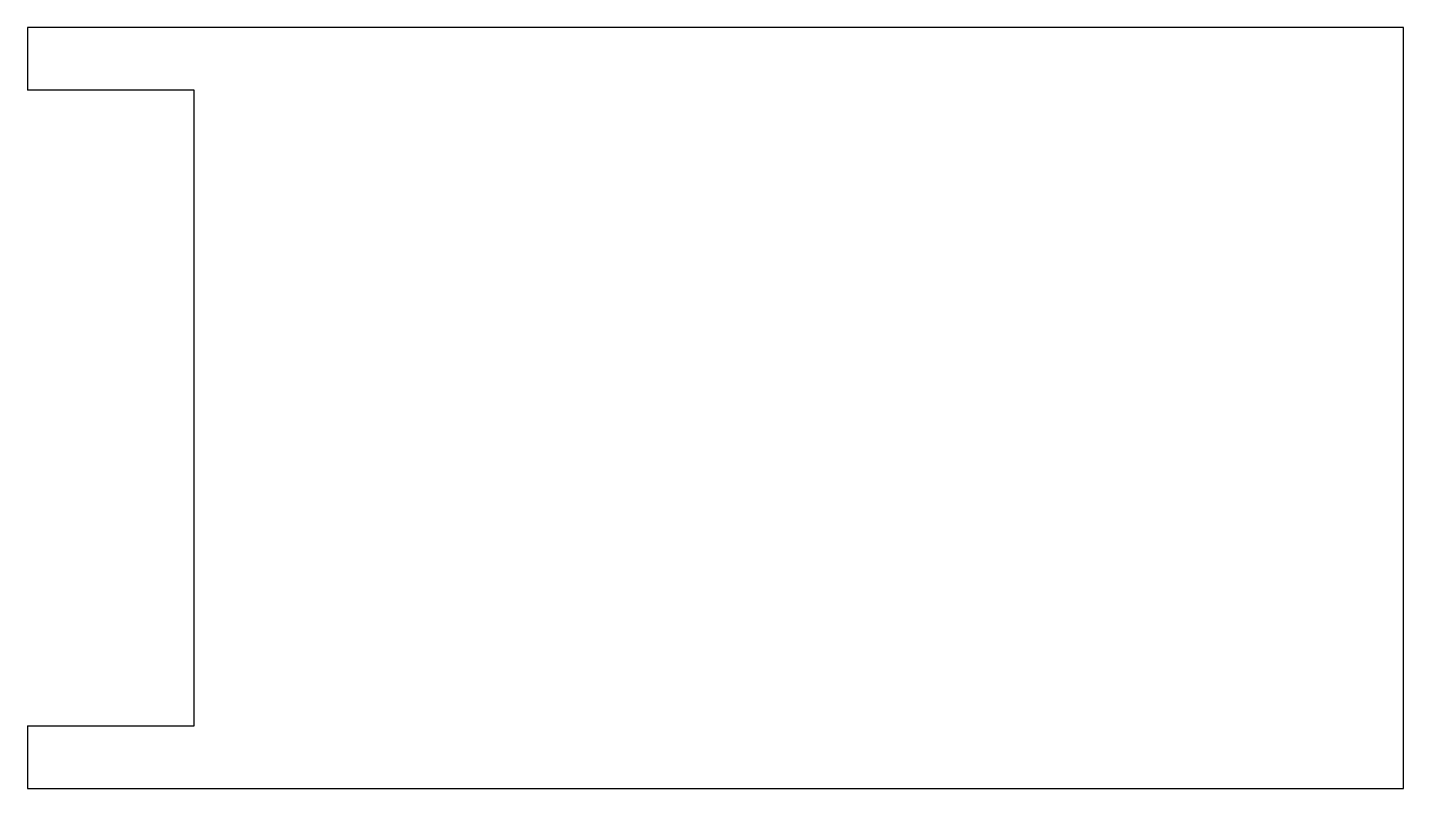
# Model space of a CAD drawing. Header units: millimetres. Extents: x 10 to 140, y 16 to 88.
import ezdxf

# ---------------------------------------------------------------- set-up
doc = ezdxf.new("R2010")
doc.units = ezdxf.units.MM
doc.layers.add('Body012', color=7, linetype='CONTINUOUS')

msp = doc.modelspace()

# ---------------------------------------------------------------- linework, layer by layer
at = {"layer": 'Body012'}
for p, q in [((10.111344, 87.916115, 2), (10.111344, 82.014862, 2)), ((139.936874, 87.916115, 2), (10.111344, 87.916115, 2)), ((10.111344, 87.916115, 3), (10.111344, 82.014862, 3)), ((139.936874, 87.916115, 3), (10.111344, 87.916115, 3)), ((10.111344, 87.916115, 2), (10.111344, 87.916115, 3)), ((139.936874, 87.916115, 2), (10.111344, 87.916115, 2)), ((139.936874, 87.916115, 3), (10.111344, 87.916115, 3)), ((10.111344, 87.916115, 2), (10.111344, 82.014862, 2)), ((10.111344, 87.916115, 3), (10.111344, 82.014862, 3)), ((10.111344, 87.916115, 2), (10.111344, 87.916115, 3)), ((139.936874, 87.916115, 2), (139.936874, 87.916115, 3)), ((139.936874, 16.087948, 2), (139.936874, 87.916115, 2)), ((139.936874, 16.087948, 3), (139.936874, 87.916115, 3)), ((139.936874, 16.087948, 2), (139.936874, 87.916115, 2)), ((139.936874, 16.087948, 3), (139.936874, 87.916115, 3)), ((139.936874, 87.916115, 2), (139.936874, 87.916115, 3)), ((25.824427, 82.014862, 2), (10.111344, 82.014862, 2)), ((25.824427, 82.014862, 3), (10.111344, 82.014862, 3)), ((25.824427, 82.014862, 3), (10.111344, 82.014862, 3)), ((10.111344, 82.014862, 2), (10.111344, 82.014862, 3)), ((25.824427, 82.014862, 2), (10.111344, 82.014862, 2)), ((10.111344, 82.014862, 2), (10.111344, 82.014862, 3)), ((25.824427, 22.014862, 2), (25.824427, 82.014862, 2)), ((25.824427, 22.014862, 3), (25.824427, 82.014862, 3)), ((25.824427, 22.014862, 3), (25.824427, 82.014862, 3)), ((25.824427, 82.014862, 3), (25.824427, 82.014862, 2)), ((25.824427, 22.014862, 2), (25.824427, 82.014862, 2)), ((25.824427, 82.014862, 3), (25.824427, 82.014862, 2)), ((10.111344, 22.014862, 2), (10.111344, 16.087948, 2)), ((10.111344, 22.014862, 3), (10.111344, 16.087948, 3)), ((10.111344, 22.014862, 3), (10.111344, 22.014862, 2)), ((10.111344, 22.014862, 2), (10.111344, 16.087948, 2)), ((10.111344, 22.014862, 2), (25.824427, 22.014862, 2)), ((10.111344, 22.014862, 3), (10.111344, 16.087948, 3)), ((10.111344, 22.014862, 3), (25.824427, 22.014862, 3)), ((10.111344, 22.014862, 3), (25.824427, 22.014862, 3)), ((10.111344, 22.014862, 2), (25.824427, 22.014862, 2)), ((10.111344, 22.014862, 3), (10.111344, 22.014862, 2)), ((25.824427, 22.014862, 3), (25.824427, 22.014862, 2)), ((25.824427, 22.014862, 3), (25.824427, 22.014862, 2)), ((10.111344, 16.087948, 2), (10.111344, 16.087948, 3)), ((10.111344, 16.087948, 2), (139.936874, 16.087948, 2)), ((10.111344, 16.087948, 3), (139.936874, 16.087948, 3)), ((10.111344, 16.087948, 2), (10.111344, 16.087948, 3)), ((10.111344, 16.087948, 2), (139.936874, 16.087948, 2)), ((10.111344, 16.087948, 3), (139.936874, 16.087948, 3)), ((139.936874, 16.087948, 2), (139.936874, 16.087948, 3)), ((139.936874, 16.087948, 2), (139.936874, 16.087948, 3))]:
    msp.add_line(p, q, dxfattribs=at)

doc.saveas('drawing.dxf')
